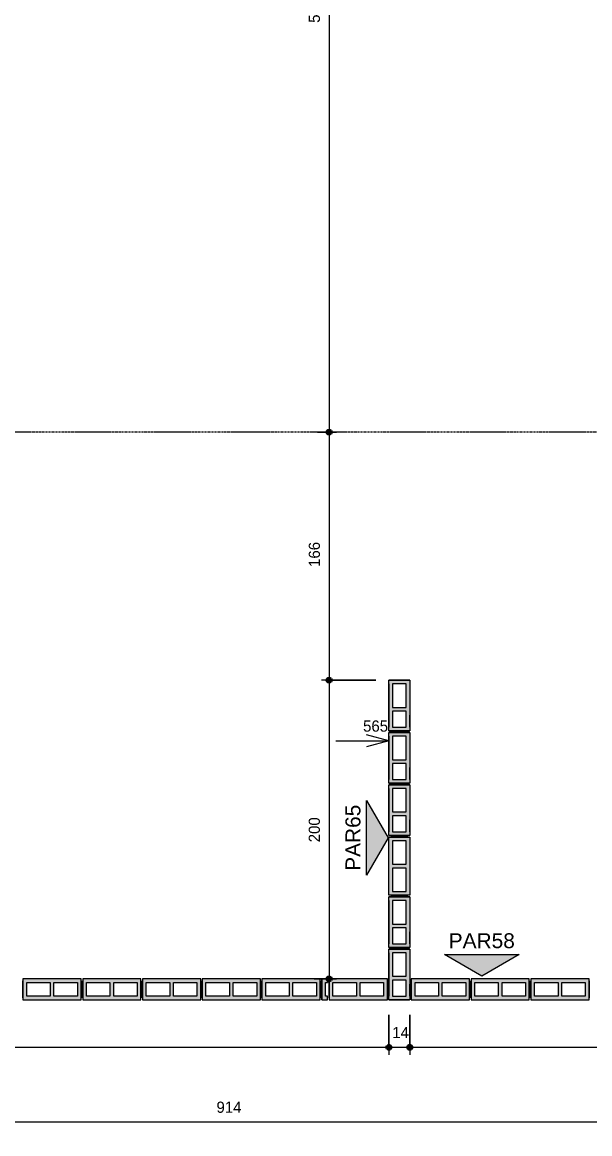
# Model space of a CAD drawing. Header units: centimetres. Extents: x 170 to 14001, y -2277 to 8860.
# Drawn here: x 13210 to 13590, y -599 to 145 of the extents above; entities that cross this region are included whole.
import ezdxf

# ---------------------------------------------------------------- set-up
doc = ezdxf.new("R2010")
doc.units = ezdxf.units.CM
doc.linetypes.add('Linha de eixo', pattern=[2.2225, 1.27, -0.3175, 0.3175, -0.3175])
for name, color, linetype, lineweight, true_color in [('A-ANNO-DIMS-1', 1, 'Continuous', 9, 0xff0000), ('G-ANNO-SYMB-1', 251, 'Continuous', 9, 0x646464), ('S-BEAM-3', 9, 'Continuous', 9, 0xc0c0c0), ('S-BEAM-7', 116, 'Continuous', 9, 0x008040), ('S-BEAM-8', 142, 'Continuous', 9, 0x0080c0)]:
    doc.layers.add(name, color=color, linetype=linetype, lineweight=lineweight, true_color=true_color)
for name, color, linetype, lineweight in [('A-ANNO-DIMS-50', 7, 'Continuous', 9), ('A-DETL-GENF', 7, 'Continuous', 9), ('G-ANNO-SYMB', 7, 'Continuous', 9), ('S-BEAM', 7, 'Continuous', 9), ('S-BEAM-2', 7, 'Continuous', 13), ('S-GRID-1', 7, 'Linha de eixo', 9)]:
    doc.layers.add(name, color=color, linetype=linetype, lineweight=lineweight)
doc.styles.add('Arial', font='arial.ttf', dxfattribs={"height": 10})
doc.styles.add('Bahnschrift_12', font='', dxfattribs={"height": 7.5})
doc.styles.get('Bahnschrift_12').set_extended_font_data('Bahnschrift')
doc.dimstyles.new('COTA_ACUMULADA', dxfattribs={"dimscale": 30.48, "dimtxt": 8.33133, "dimasz": 0.049213, "dimexe": 0, "dimexo": 0.0625, "dimgap": 0.131234, "dimtad": 0, "dimjust": 2, "dimdec": 0, "dimzin": 0, "dimdsep": 46, "dimtxsty": 'Bahnschrift_12', "dimblk1": 'NONE', "dimblk2": 'OPEN30', "dimsah": 1, "dimcen": 0.09, "dimse1": 1, "dimsd1": 1, "dimazin": 0, "dimtfac": 1, "dimtdec": 4, "dimtix": 1, "dimtmove": 2, "dimatfit": 3, "dimfxl": 0, "dimfxlon": 1, "dimtvp": 1, "dimtolj": 1, "dimtzin": 0, "dimarcsym": 2})
doc.dimstyles.new('Linear_-_2_mm_Arial', dxfattribs={"dimscale": 30.48, "dimtxt": 8.33133, "dimasz": 0.393701, "dimexe": 0.164042, "dimexo": 0.328084, "dimgap": 0.131234, "dimtad": 1, "dimdec": 0, "dimzin": 0, "dimdsep": 46, "dimtxsty": 'Bahnschrift_12', "dimblk1": 'DOTSMALL', "dimblk2": 'DOTSMALL', "dimsah": 1, "dimcen": 0.09, "dimdle": 0.164042, "dimazin": 0, "dimtfac": 1, "dimtdec": 4, "dimtix": 1, "dimtmove": 0, "dimatfit": 3, "dimfxl": 1, "dimtvp": 1, "dimtolj": 1, "dimtzin": 0, "dimarcsym": 2})

# ---------------------------------------------------------------- blocks, each defined once
blk = doc.blocks.new('LEONE - BLOCO 14X39X19 - LEONE - BLOCO 14X39X19-554799-COBERTURA - MODULAÇÃO 1ª FIADA')
at = {"layer": 'S-BEAM-3'}
h = blk.add_hatch(color=256, dxfattribs=at)
h.paths.add_polyline_path([(-13.95, -7), (19.5, -7), (19.5, 7), (-19.5, 7), (-19.5, -7)])
h.paths.add_polyline_path([(-13.95, -4.5), (-17, -4.5), (-17, 4.5), (-1.25, 4.5), (-1.25, -4.5)])
h.paths.add_polyline_path([(1.25, -4.5), (1.25, 4.5), (17, 4.5), (17, -4.5)])
at = {"layer": 'A-DETL-GENF'}
for p, q in [((19.5, 7), (-19.5, 7)), ((-19.5, 7), (-19.5, 0)), ((-19.5, 0), (-19.5, -7)), ((-17, -4.5), (-17, 4.5)), ((-17, 4.5), (-1.25, 4.5)), ((-1.25, 4.5), (-1.25, -4.5)), ((1.25, -4.5), (1.25, 4.5)), ((1.25, 4.5), (17, 4.5)), ((17, 4.5), (17, -4.5)), ((19.5, 0), (19.5, 7)), ((19.5, -7), (19.5, 0)), ((-19.5, -7), (19.5, -7)), ((-1.25, -4.5), (-17, -4.5)), ((17, -4.5), (1.25, -4.5))]:
    blk.add_line(p, q, dxfattribs=at)
at = {"layer": 'S-BEAM-2'}
for p, q in [((-19.5, 7), (-19.5, -7)), ((19.5, 7), (-19.5, 7)), ((-19.5, 7), (-19.5, -7)), ((-19.5, -5.75), (-19.5, 5.75)), ((19.5, -7), (19.5, 7)), ((19.5, -7), (19.5, 7)), ((19.5, 5.75), (19.5, -5.75)), ((-19.5, -7), (19.5, -7))]:
    blk.add_line(p, q, dxfattribs=at)
at = {"layer": 'S-BEAM-3'}
for p, q in [((-17, 4.5), (-1.25, 4.5)), ((-17, -4.5), (-17, 4.5)), ((-1.25, 4.5), (-1.25, -4.5)), ((1.25, 4.5), (17, 4.5)), ((1.25, -4.5), (1.25, 4.5)), ((17, 4.5), (17, -4.5)), ((-1.25, -4.5), (-17, -4.5)), ((17, -4.5), (1.25, -4.5))]:
    blk.add_line(p, q, dxfattribs=at)
blk = doc.blocks.new('LEONE - BLOCO 14X39X19 - LEONE - BLOCO 14X39X19-V1-COBERTURA - MODULAÇÃO 1ª FIADA')
at = {"layer": 'S-BEAM-3'}
h = blk.add_hatch(color=256, dxfattribs=at)
h.paths.add_polyline_path([(-19.5, -7), (19.5, -7), (19.5, 7), (-19.5, 7), (-19.5, -4.5)])
h.paths.add_polyline_path([(1.25, -4.5), (1.25, 4.5), (17, 4.5), (17, -4.5)])
h.paths.add_polyline_path([(-1.25, -4.5), (-17, -4.5), (-17, 4.5), (-1.25, 4.5), (-1.25, -4.16)])
at = {"layer": 'A-DETL-GENF'}
for p, q in [((19.5, 7), (-19.5, 7)), ((-19.5, 7), (-19.5, 0)), ((-19.5, 0), (-19.5, -7)), ((-17, -4.5), (-17, 4.5)), ((-17, 4.5), (-1.25, 4.5)), ((-1.25, 4.5), (-1.25, -4.5)), ((1.25, -4.5), (1.25, 4.5)), ((1.25, 4.5), (17, 4.5)), ((17, 4.5), (17, -4.5)), ((19.5, 0), (19.5, 7)), ((19.5, -7), (19.5, 0)), ((-19.5, -7), (19.5, -7)), ((-1.25, -4.5), (-17, -4.5)), ((17, -4.5), (1.25, -4.5))]:
    blk.add_line(p, q, dxfattribs=at)
at = {"layer": 'S-BEAM-2'}
for p, q in [((-19.5, 7), (-19.5, -7)), ((19.5, 7), (-19.5, 7)), ((-19.5, 7), (-19.5, -7)), ((-19.5, -5.75), (-19.5, 5.75)), ((19.5, -7), (19.5, 7)), ((19.5, -7), (19.5, 7)), ((19.5, 5.75), (19.5, -5.75)), ((-19.5, -7), (19.5, -7))]:
    blk.add_line(p, q, dxfattribs=at)
at = {"layer": 'S-BEAM-3'}
for p, q in [((-17, 4.5), (-1.25, 4.5)), ((-17, -4.5), (-17, 4.5)), ((-1.25, 4.5), (-1.25, -4.5)), ((1.25, 4.5), (17, 4.5)), ((1.25, -4.5), (1.25, 4.5)), ((17, 4.5), (17, -4.5)), ((-1.25, -4.5), (-17, -4.5)), ((17, -4.5), (1.25, -4.5))]:
    blk.add_line(p, q, dxfattribs=at)
blk = doc.blocks.new('LEONE - BLOCO 14x04x3 - LEONE - BLOCO 14x04x19 2-2788760-COBERTURA - MODULAÇÃO 1ª FIADA')
at = {"layer": 'S-BEAM-7'}
blk.add_hatch(color=256, dxfattribs=at).paths.add_polyline_path([(0, -7), (1.5, -7), (1.5, -4.5), (0, -4.5), (0, 4.5), (1.5, 4.5), (1.5, 7), (-2.5, 7), (-2.5, -7), (-0.57, -7)])
at = {"layer": 'A-DETL-GENF'}
for p, q in [((1.5, 7), (-2.5, 7)), ((-2.5, 7), (-2.5, 0)), ((-2.5, 0), (-2.5, -7)), ((0, 4.5), (1.5, 4.5)), ((0, -4.5), (0, 4.5)), ((1.5, 4.5), (1.5, 7)), ((-2.5, -7), (1.5, -7)), ((1.5, -4.5), (0, -4.5)), ((1.5, -7), (1.5, -4.5))]:
    blk.add_line(p, q, dxfattribs=at)
at = {"layer": 'S-BEAM-2'}
for p, q in [((1.5, 7), (-2.5, 7)), ((-2.5, -7), (-2.5, 7)), ((1.5, 7), (1.5, 4.5)), ((-2.5, -7), (1.5, -7)), ((1.5, -7), (1.5, -4.5))]:
    blk.add_line(p, q, dxfattribs=at)
at = {"layer": 'S-BEAM-3'}
for p, q in [((0, -4.5), (0, 4.5)), ((0, 4.5), (1.5, 4.5)), ((1.5, -4.5), (0, -4.5))]:
    blk.add_line(p, q, dxfattribs=at)
blk = doc.blocks.new('LEONE - BLOCO 14X39X19 - LEONE - BLOCO 14X39X19-V9-COBERTURA - MODULAÇÃO 1ª FIADA')
at = {"layer": 'S-BEAM-3'}
h = blk.add_hatch(color=256, dxfattribs=at)
h.paths.add_polyline_path([(19.5, -7), (19.5, 7), (-19.5, 7), (-19.5, -7)])
h.paths.add_polyline_path([(17, 2), (17, -4.5), (1.25, -4.5), (1.25, 4.5), (17, 4.5), (17, 2.6)])
h.paths.add_polyline_path([(-1.25, 4.5), (-1.25, -4.5), (-17, -4.5), (-17, 4.5)])
at = {"layer": 'A-DETL-GENF'}
for p, q in [((-19.5, 7), (19.5, 7)), ((-19.5, 0), (-19.5, 7)), ((-1.25, 4.5), (-17, 4.5)), ((-17, 4.5), (-17, -4.5)), ((-1.25, -4.5), (-1.25, 4.5)), ((1.25, 4.5), (1.25, -4.5)), ((17, 4.5), (1.25, 4.5)), ((17, -4.5), (17, 4.5)), ((19.5, 7), (19.5, 0)), ((-19.5, -7), (-19.5, 0)), ((19.5, -7), (-19.5, -7)), ((-17, -4.5), (-1.25, -4.5)), ((1.25, -4.5), (17, -4.5)), ((19.5, 0), (19.5, -7))]:
    blk.add_line(p, q, dxfattribs=at)
at = {"layer": 'S-BEAM-2'}
for p, q in [((-19.5, -7), (-19.5, 7)), ((-19.5, 7), (19.5, 7)), ((-19.5, -7), (-19.5, 7)), ((-19.5, 5.75), (-19.5, -5.75)), ((19.5, 7), (19.5, -7)), ((19.5, 7), (19.5, -7)), ((19.5, -5.75), (19.5, 5.75)), ((19.5, -7), (-19.5, -7))]:
    blk.add_line(p, q, dxfattribs=at)
at = {"layer": 'S-BEAM-3'}
for p, q in [((-1.25, 4.5), (-17, 4.5)), ((-17, 4.5), (-17, -4.5)), ((-1.25, -4.5), (-1.25, 4.5)), ((17, 4.5), (1.25, 4.5)), ((1.25, 4.5), (1.25, -4.5)), ((17, -4.5), (17, 4.5)), ((-17, -4.5), (-1.25, -4.5)), ((1.25, -4.5), (17, -4.5))]:
    blk.add_line(p, q, dxfattribs=at)
blk = doc.blocks.new('LEONE - BLOCO 14x34x5 - LEONE - BLOCO 14x34x19-V10-COBERTURA - MODULAÇÃO 1ª FIADA')
at = {"layer": 'S-BEAM-8'}
h = blk.add_hatch(color=256, dxfattribs=at)
h.paths.add_polyline_path([(-14.5, 4.5), (-14.5, -7), (19.5, -7), (19.5, 7), (-14.5, 7)])
h.paths.add_polyline_path([(-12, 2.6667), (-12, 4.5), (-1.25, 4.5), (-1.25, -4.5), (-12, -4.5)])
h.paths.add_polyline_path([(1.25, 4.5), (17, 4.5), (17, -4.5), (1.25, -4.5)])
at = {"layer": 'A-DETL-GENF'}
for p, q in [((-14.5, 7), (2.5, 7)), ((-14.5, 0), (-14.5, 7)), ((-12, 4.5), (-12, -4.5)), ((-1.25, 4.5), (-12, 4.5)), ((-1.25, -4.5), (-1.25, 4.5)), ((1.25, 4.5), (1.25, -4.5)), ((17, 4.5), (1.25, 4.5)), ((2.5, 7), (19.5, 7)), ((17, -4.5), (17, 4.5)), ((19.5, 7), (19.5, 0)), ((-14.5, -7), (-14.5, 0)), ((2.5, -7), (-14.5, -7)), ((-12, -4.5), (-1.25, -4.5)), ((1.25, -4.5), (17, -4.5)), ((19.5, -7), (2.5, -7)), ((19.5, 0), (19.5, -7))]:
    blk.add_line(p, q, dxfattribs=at)
at = {"layer": 'S-BEAM-2'}
for p, q in [((-14.5, -7), (-14.5, 7)), ((-14.5, 7), (19.5, 7)), ((-14.5, 7), (-14.5, -6.8804)), ((-14.5, -7), (-14.5, 7)), ((-14.5, -5.75), (-14.5, 5.75)), ((-14.5, 5.75), (-14.5, -5.75)), ((-12, 7), (-3.9375, 7)), ((-12, 7), (-3.9375, 7)), ((17, 7), (-12, 7)), ((19.5, 7), (19.5, -7)), ((19.5, -7), (19.5, 7)), ((19.5, 7), (19.5, -7)), ((19.5, 5.75), (19.5, -5.75)), ((19.5, -5.75), (19.5, 5.75)), ((19.5, -7), (-14.5, -7)), ((-12, -7), (-3.9375, -7)), ((-12, -7), (-3.9375, -7)), ((17, -7), (-12, -7))]:
    blk.add_line(p, q, dxfattribs=at)
at = {"layer": 'S-BEAM-3'}
for p, q in [((-1.25, 4.5), (-12, 4.5)), ((-12, 4.5), (-12, -4.5)), ((-1.25, -4.5), (-1.25, 4.5)), ((17, 4.5), (1.25, 4.5)), ((1.25, 4.5), (1.25, -4.5)), ((17, -4.5), (17, 4.5)), ((-12, -4.5), (-1.25, -4.5)), ((1.25, -4.5), (17, -4.5))]:
    blk.add_line(p, q, dxfattribs=at)
blk = doc.blocks.new('Elevação - Número de detalhe-142644-COBERTURA - MODULAÇÃO 1ª FIADA')
at = {"layer": 'G-ANNO-SYMB-1'}
blk.add_hatch(color=256, dxfattribs=at).paths.add_polyline_path([(0.5, 0), (-0.5, 0), (0, 0.289)])
at = {"layer": 'G-ANNO-SYMB'}
for p, q in [((0, 0.289), (-0.5, 0)), ((0.5, 0), (0, 0.289)), ((-0.5, 0), (0.5, 0))]:
    blk.add_line(p, q, dxfattribs=at)
blk = doc.blocks.new('DIMBLOCK32-COBERTURA - MODULAÇÃO 1ª FIADA')
at = {"layer": 'A-ANNO-DIMS-50', "lineweight": 35, "true_color": 0xff0000}
h = blk.add_hatch(color=1, dxfattribs=at)
edge = h.paths.add_edge_path()
edge.add_arc((12890.73, -541.56), 1.5, 0, 360)
h = blk.add_hatch(color=1, dxfattribs=at)
edge = h.paths.add_edge_path()
edge.add_arc((13455.73, -541.56), 1.5, 0, 360)
at = {"layer": 'A-ANNO-DIMS-50', "color": 1, "true_color": 0xff0000}
for p, q in [((13455.73, -519.76), (13455.73, -546.56)), ((13455.73, -541.56), (13455.73, -519.76)), ((12890.73, -549.44), (12890.73, -536.56)), ((12890.73, -541.56), (13455.73, -541.56)), ((12890.73, -541.56), (12890.73, -549.44))]:
    blk.add_line(p, q, dxfattribs=at)
at = {"layer": 'A-ANNO-DIMS-50', "color": 1, "lineweight": 35, "true_color": 0xff0000}
for centre in [(12890.73, -541.56), (13455.73, -541.56)]:
    blk.add_circle(centre, 1.5, dxfattribs=at)
at = {"layer": 'A-ANNO-DIMS-50', "color": 0, "insert": (13164.84, -527.92), "char_height": 7.5, "width": 20.1467, "attachment_point": 1, "line_spacing_factor": 1.009858, "style": 'Bahnschrift_12'}
blk.add_mtext('565', dxfattribs=at)
blk = doc.blocks.new('_DotSmall')
at = {"color": 0, "linetype": 'ByBlock', "const_width": 0.5}
blk.add_lwpolyline([(-0.0625, 0, 1), (0.0625, 0, 1)], format="xyb", close=True, dxfattribs=at)
blk = doc.blocks.new('DIMBLOCK33-COBERTURA - MODULAÇÃO 1ª FIADA')
at = {"layer": 'A-ANNO-DIMS-50', "lineweight": 35, "true_color": 0xff0000}
h = blk.add_hatch(color=1, dxfattribs=at)
edge = h.paths.add_edge_path()
edge.add_arc((13455.73, -541.56), 1.5, 0, 360)
h = blk.add_hatch(color=1, dxfattribs=at)
edge = h.paths.add_edge_path()
edge.add_arc((13469.73, -541.56), 1.5, 0, 360)
at = {"layer": 'A-ANNO-DIMS-50', "color": 1, "true_color": 0xff0000}
for p, q in [((13455.73, -519.76), (13455.73, -546.56)), ((13455.73, -541.56), (13455.73, -519.76)), ((13469.73, -519.76), (13469.73, -546.56)), ((13469.73, -541.56), (13469.73, -519.76)), ((13455.73, -541.56), (13469.73, -541.56))]:
    blk.add_line(p, q, dxfattribs=at)
at = {"layer": 'A-ANNO-DIMS-50', "color": 1, "lineweight": 35, "true_color": 0xff0000}
for centre in [(13455.73, -541.56), (13469.73, -541.56)]:
    blk.add_circle(centre, 1.5, dxfattribs=at)
at = {"layer": 'A-ANNO-DIMS-50', "color": 0, "insert": (13458, -527.92), "char_height": 7.5, "width": 11.3609, "attachment_point": 1, "line_spacing_factor": 1.009858, "style": 'Bahnschrift_12'}
blk.add_mtext('14', dxfattribs=at)
blk = doc.blocks.new('DIMBLOCK34-COBERTURA - MODULAÇÃO 1ª FIADA')
at = {"layer": 'A-ANNO-DIMS-50', "lineweight": 35, "true_color": 0xff0000}
h = blk.add_hatch(color=1, dxfattribs=at)
edge = h.paths.add_edge_path()
edge.add_arc((13469.73, -541.56), 1.5, 0, 360)
h = blk.add_hatch(color=1, dxfattribs=at)
edge = h.paths.add_edge_path()
edge.add_arc((13790.73, -541.56), 1.5, 0, 360)
at = {"layer": 'A-ANNO-DIMS-50', "color": 1, "true_color": 0xff0000}
for p, q in [((13790.73, -505.76), (13790.73, -546.56)), ((13790.73, -541.56), (13790.73, -505.76)), ((13469.73, -519.76), (13469.73, -546.56)), ((13469.73, -541.56), (13469.73, -519.76)), ((13469.73, -541.56), (13790.73, -541.56))]:
    blk.add_line(p, q, dxfattribs=at)
at = {"layer": 'A-ANNO-DIMS-50', "color": 1, "lineweight": 35, "true_color": 0xff0000}
for centre in [(13469.73, -541.56), (13790.73, -541.56)]:
    blk.add_circle(centre, 1.5, dxfattribs=at)
at = {"layer": 'A-ANNO-DIMS-50', "color": 0, "insert": (13622.97, -527.92), "char_height": 7.5, "width": 17.4201, "attachment_point": 1, "line_spacing_factor": 1.009858, "style": 'Bahnschrift_12'}
blk.add_mtext('321', dxfattribs=at)
blk = doc.blocks.new('DIMBLOCK38-COBERTURA - MODULAÇÃO 1ª FIADA')
at = {"layer": 'A-ANNO-DIMS-50', "lineweight": 35, "true_color": 0xff0000}
h = blk.add_hatch(color=1, dxfattribs=at)
edge = h.paths.add_edge_path()
edge.add_arc((12890.73, -591.56), 1.5, 0, 360)
h = blk.add_hatch(color=1, dxfattribs=at)
edge = h.paths.add_edge_path()
edge.add_arc((13804.73, -591.56), 1.5, 0, 360)
at = {"layer": 'A-ANNO-DIMS-50', "color": 1, "true_color": 0xff0000}
for p, q in [((13804.73, -519.76), (13804.73, -596.56)), ((13804.73, -591.56), (13804.73, -519.76)), ((12890.73, -599.44), (12890.73, -586.56)), ((12890.73, -591.56), (13809.73, -591.56)), ((12890.73, -591.56), (12890.73, -599.44))]:
    blk.add_line(p, q, dxfattribs=at)
at = {"layer": 'A-ANNO-DIMS-50', "color": 1, "lineweight": 35, "true_color": 0xff0000}
for centre in [(12890.73, -591.56), (13804.73, -591.56)]:
    blk.add_circle(centre, 1.5, dxfattribs=at)
at = {"layer": 'A-ANNO-DIMS-50', "color": 0, "insert": (13340.28, -577.92), "char_height": 7.5, "width": 17.8745, "attachment_point": 1, "line_spacing_factor": 1.009858, "style": 'Bahnschrift_12'}
blk.add_mtext('914', dxfattribs=at)
blk = doc.blocks.new('DIMBLOCK73-COBERTURA - MODULAÇÃO 1ª FIADA')
at = {"layer": 'A-ANNO-DIMS-50', "lineweight": 35, "true_color": 0xff0000}
h = blk.add_hatch(color=1, dxfattribs=at)
edge = h.paths.add_edge_path()
edge.add_arc((13415.7, 435.24), 1.5, 0, 360)
h = blk.add_hatch(color=1, dxfattribs=at)
edge = h.paths.add_edge_path()
edge.add_arc((13415.7, -129.76), 1.5, 0, 360)
at = {"layer": 'A-ANNO-DIMS-50', "color": 1, "true_color": 0xff0000}
for p, q in [((13407.82, 435.24), (13420.7, 435.24)), ((13415.7, 435.24), (13407.82, 435.24)), ((13415.7, 435.24), (13415.7, -129.76)), ((13407.82, -129.76), (13420.7, -129.76)), ((13415.7, -129.76), (13407.82, -129.76))]:
    blk.add_line(p, q, dxfattribs=at)
at = {"layer": 'A-ANNO-DIMS-50', "color": 1, "lineweight": 35, "true_color": 0xff0000}
for centre in [(13415.7, 435.24), (13415.7, -129.76)]:
    blk.add_circle(centre, 1.5, dxfattribs=at)
at = {"layer": 'A-ANNO-DIMS-50', "color": 0, "insert": (13402.05, 144.35), "char_height": 7.5, "width": 20.1467, "attachment_point": 1, "rotation": 90, "line_spacing_factor": 1.009858, "style": 'Bahnschrift_12'}
blk.add_mtext('565', dxfattribs=at)
blk = doc.blocks.new('DIMBLOCK74-COBERTURA - MODULAÇÃO 1ª FIADA')
at = {"layer": 'A-ANNO-DIMS-50', "lineweight": 35, "true_color": 0xff0000}
h = blk.add_hatch(color=1, dxfattribs=at)
edge = h.paths.add_edge_path()
edge.add_arc((13415.7, -129.76), 1.5, 0, 360)
h = blk.add_hatch(color=1, dxfattribs=at)
edge = h.paths.add_edge_path()
edge.add_arc((13415.7, -295.76), 1.5, 0, 360)
at = {"layer": 'A-ANNO-DIMS-50', "color": 1, "true_color": 0xff0000}
for p, q in [((13407.82, -129.76), (13420.7, -129.76)), ((13415.7, -129.76), (13407.82, -129.76)), ((13415.7, -129.76), (13415.7, -295.76)), ((13446.98, -295.76), (13410.7, -295.76)), ((13415.7, -295.76), (13446.98, -295.76))]:
    blk.add_line(p, q, dxfattribs=at)
at = {"layer": 'A-ANNO-DIMS-50', "color": 1, "lineweight": 35, "true_color": 0xff0000}
for centre in [(13415.7, -129.76), (13415.7, -295.76)]:
    blk.add_circle(centre, 1.5, dxfattribs=at)
at = {"layer": 'A-ANNO-DIMS-50', "color": 0, "insert": (13402.05, -219.95), "char_height": 7.5, "width": 17.2686, "attachment_point": 1, "rotation": 90, "line_spacing_factor": 1.009858, "style": 'Bahnschrift_12'}
blk.add_mtext('166', dxfattribs=at)
blk = doc.blocks.new('DIMBLOCK75-COBERTURA - MODULAÇÃO 1ª FIADA')
at = {"layer": 'A-ANNO-DIMS-50', "lineweight": 35, "true_color": 0xff0000}
h = blk.add_hatch(color=1, dxfattribs=at)
edge = h.paths.add_edge_path()
edge.add_arc((13415.7, -295.76), 1.5, 0, 360)
h = blk.add_hatch(color=1, dxfattribs=at)
edge = h.paths.add_edge_path()
edge.add_arc((13415.7, -495.76), 1.5, 0, 360)
at = {"layer": 'A-ANNO-DIMS-50', "color": 1, "true_color": 0xff0000}
for p, q in [((13446.98, -295.76), (13410.7, -295.76)), ((13415.7, -295.76), (13415.7, -500.76)), ((13415.7, -295.76), (13446.98, -295.76)), ((13405.73, -495.76), (13420.7, -495.76)), ((13415.7, -495.76), (13405.73, -495.76))]:
    blk.add_line(p, q, dxfattribs=at)
at = {"layer": 'A-ANNO-DIMS-50', "color": 1, "lineweight": 35, "true_color": 0xff0000}
for centre in [(13415.7, -295.76), (13415.7, -495.76)]:
    blk.add_circle(centre, 1.5, dxfattribs=at)
at = {"layer": 'A-ANNO-DIMS-50', "color": 0, "insert": (13402.05, -404.28), "char_height": 7.5, "width": 20.4496, "attachment_point": 1, "rotation": 90, "line_spacing_factor": 1.009858, "style": 'Bahnschrift_12'}
blk.add_mtext('200', dxfattribs=at)
blk = doc.blocks.new('DIMBLOCK97-COBERTURA - MODULAÇÃO 1ª FIADA')
at = {"layer": 'A-ANNO-DIMS-50', "color": 1, "true_color": 0xff0000}
for p, q in [((13740.73, 76.65), (13790.73, 76.65)), ((13790.73, 76.65), (13775.73, 80.67)), ((13790.73, 76.65), (13775.73, 72.63)), ((13790.73, 76.65), (13790.73, 76.65)), ((13790.73, 76.65), (13790.73, 76.65))]:
    blk.add_line(p, q, dxfattribs=at)
at = {"layer": 'A-ANNO-DIMS-50', "color": 0, "insert": (13773.19, 90.3), "char_height": 7.5, "width": 20.4496, "attachment_point": 1, "line_spacing_factor": 1.009858, "style": 'Bahnschrift_12'}
blk.add_mtext('900', dxfattribs=at)
blk = doc.blocks.new('_None')
blk = doc.blocks.new('_Open30')
at = {"color": 0, "linetype": 'ByBlock', "lineweight": -2}
for p, q in [((-1, 0.27), (0, 0)), ((0, 0), (-1, -0.27)), ((0, 0), (-1, 0))]:
    blk.add_line(p, q, dxfattribs=at)
blk = doc.blocks.new('DIMBLOCK117-COBERTURA - MODULAÇÃO 1ª FIADA')
at = {"layer": 'A-ANNO-DIMS-50', "color": 1, "true_color": 0xff0000}
for p, q in [((13455.73, -336.38), (13440.73, -332.36)), ((13420.28, -336.38), (13455.73, -336.38)), ((13455.73, -336.38), (13440.73, -340.4)), ((13455.73, -336.38), (13455.73, -336.38)), ((13455.73, -336.38), (13455.73, -336.38))]:
    blk.add_line(p, q, dxfattribs=at)
at = {"layer": 'A-ANNO-DIMS-50', "color": 0, "insert": (13438.44, -322.73), "char_height": 7.5, "width": 20.1467, "attachment_point": 1, "line_spacing_factor": 1.009858, "style": 'Bahnschrift_12'}
blk.add_mtext('565', dxfattribs=at)
blk = doc.blocks.new('DIMBLOCK118-COBERTURA - MODULAÇÃO 1ª FIADA')
at = {"layer": 'A-ANNO-DIMS-50', "color": 1, "true_color": 0xff0000}
for p, q in [((13790.73, -336.38), (13775.73, -332.36)), ((13740.73, -336.38), (13790.73, -336.38)), ((13790.73, -336.38), (13775.73, -340.4)), ((13790.73, -336.38), (13790.73, -336.38)), ((13790.73, -336.38), (13790.73, -336.38))]:
    blk.add_line(p, q, dxfattribs=at)
at = {"layer": 'A-ANNO-DIMS-50', "color": 0, "insert": (13773.19, -322.73), "char_height": 7.5, "width": 20.4496, "attachment_point": 1, "line_spacing_factor": 1.009858, "style": 'Bahnschrift_12'}
blk.add_mtext('900', dxfattribs=at)

msp = doc.modelspace()

# ---------------------------------------------------------------- linework, layer by layer
at = {"layer": 'S-GRID-1'}
msp.add_line((13936, -129.76), (10926.69, -129.76), dxfattribs=at)

# ---------------------------------------------------------------- block references
at = {"layer": 'G-ANNO-SYMB', "extrusion": (0, 0, -1), "xscale": 49.99999999999998, "yscale": 49.99999999999998, "zscale": 49.99999999999998}
for p, rotation in [((-13440.85, -401.32), 90.00000000000038), ((-13517.87, -479.37), 180)]:
    msp.add_blockref('Elevação - Número de detalhe-142644-COBERTURA - MODULAÇÃO 1ª FIADA', p, dxfattribs=dict(at, rotation=rotation))
at = {"layer": 'S-BEAM'}
for name, p, rotation in [('LEONE - BLOCO 14x34x5 - LEONE - BLOCO 14x34x19-V10-COBERTURA - MODULAÇÃO 1ª FIADA', (13462.73, -315.26), 90.00000000000072), ('LEONE - BLOCO 14x34x5 - LEONE - BLOCO 14x34x19-V10-COBERTURA - MODULAÇÃO 1ª FIADA', (13462.73, -350.26), 90.00000000000072), ('LEONE - BLOCO 14x34x5 - LEONE - BLOCO 14x34x19-V10-COBERTURA - MODULAÇÃO 1ª FIADA', (13462.73, -385.26), 90.00000000000072), ('LEONE - BLOCO 14X39X19 - LEONE - BLOCO 14X39X19-V9-COBERTURA - MODULAÇÃO 1ª FIADA', (13462.73, -420.26), 270.0000000000005), ('LEONE - BLOCO 14x34x5 - LEONE - BLOCO 14x34x19-V10-COBERTURA - MODULAÇÃO 1ª FIADA', (13462.73, -460.26), 90.00000000000036), ('LEONE - BLOCO 14x34x5 - LEONE - BLOCO 14x34x19-V10-COBERTURA - MODULAÇÃO 1ª FIADA', (13462.73, -495.26), 90.00000000000036)]:
    msp.add_blockref(name, p, dxfattribs=dict(at, rotation=rotation))
for name, p in [('LEONE - BLOCO 14X39X19 - LEONE - BLOCO 14X39X19-554799-COBERTURA - MODULAÇÃO 1ª FIADA', (13230.23, -502.76)), ('LEONE - BLOCO 14X39X19 - LEONE - BLOCO 14X39X19-V1-COBERTURA - MODULAÇÃO 1ª FIADA', (13270.23, -502.76)), ('LEONE - BLOCO 14X39X19 - LEONE - BLOCO 14X39X19-V1-COBERTURA - MODULAÇÃO 1ª FIADA', (13310.23, -502.76)), ('LEONE - BLOCO 14X39X19 - LEONE - BLOCO 14X39X19-V1-COBERTURA - MODULAÇÃO 1ª FIADA', (13350.23, -502.76)), ('LEONE - BLOCO 14X39X19 - LEONE - BLOCO 14X39X19-V1-COBERTURA - MODULAÇÃO 1ª FIADA', (13390.23, -502.76)), ('LEONE - BLOCO 14x04x3 - LEONE - BLOCO 14x04x19 2-2788760-COBERTURA - MODULAÇÃO 1ª FIADA', (13413.23, -502.76)), ('LEONE - BLOCO 14X39X19 - LEONE - BLOCO 14X39X19-V1-COBERTURA - MODULAÇÃO 1ª FIADA', (13435.23, -502.76)), ('LEONE - BLOCO 14X39X19 - LEONE - BLOCO 14X39X19-554799-COBERTURA - MODULAÇÃO 1ª FIADA', (13490.23, -502.76)), ('LEONE - BLOCO 14X39X19 - LEONE - BLOCO 14X39X19-V1-COBERTURA - MODULAÇÃO 1ª FIADA', (13530.23, -502.76)), ('LEONE - BLOCO 14X39X19 - LEONE - BLOCO 14X39X19-V1-COBERTURA - MODULAÇÃO 1ª FIADA', (13570.23, -502.76))]:
    msp.add_blockref(name, p, dxfattribs=at)

# ---------------------------------------------------------------- texts
at = {"layer": 'G-ANNO-SYMB', "insert": (13426.66, -423.39), "char_height": 10, "width": 54.9156, "attachment_point": 1, "rotation": 90, "style": 'Arial'}
msp.add_mtext('PAR65', dxfattribs=at)
at = {"layer": 'G-ANNO-SYMB', "insert": (13495.8, -465.18), "char_height": 10, "width": 54.9156, "attachment_point": 1, "style": 'Arial'}
msp.add_mtext('PAR58', dxfattribs=at)

# ---------------------------------------------------------------- dimensions: what is measured, and where the dimension line sits
at = {"layer": 'A-ANNO-DIMS-1'}
for base, p1, p2, override, picture, middle in [((13415.7, -129.76), (13417.82, 435.24), (13417.82, -129.76), {"dimpost": '<>', "dimfxl": 565}, 'DIMBLOCK73-COBERTURA - MODULAÇÃO 1ª FIADA', (13407.91, 152.74)), ((13415.7, -295.76), (13417.82, -129.76), (13456.98, -295.76), {"dimpost": '<>', "dimfxl": 170.557167}, 'DIMBLOCK74-COBERTURA - MODULAÇÃO 1ª FIADA', (13407.91, -212.76)), ((13415.7, -495.76), (13456.98, -295.76), (13415.73, -495.76), {"dimpost": '<>', "dimfxl": 204.209604}, 'DIMBLOCK75-COBERTURA - MODULAÇÃO 1ª FIADA', (13407.86, -395.76))]:
    dim = msp.add_linear_dim(base=base, p1=p1, p2=p2, angle=90, dimstyle='Linear_-_2_mm_Arial', override=override, dxfattribs=at)
    dim.commit()
    dim.dimension.update_dxf_attribs({"geometry": picture, "text_midpoint": middle})
for base, p1, p2, override, picture, middle in [((13790.73, 76.65), (12890.73, 76.65), (13790.73, 76.65), {"dimpost": '<>', "dimfxl": 900}, 'DIMBLOCK97-COBERTURA - MODULAÇÃO 1ª FIADA', (13783.41, 85.3)), ((13455.73, -336.38), (12890.73, -336.38), (13455.73, -336.38), {"dimpost": '<>', "dimfxl": 565}, 'DIMBLOCK117-COBERTURA - MODULAÇÃO 1ª FIADA', (13448.52, -327.73)), ((13790.73, -336.38), (12890.73, -336.38), (13790.73, -336.38), {"dimpost": '<>', "dimfxl": 900}, 'DIMBLOCK118-COBERTURA - MODULAÇÃO 1ª FIADA', (13783.41, -327.73))]:
    dim = msp.add_linear_dim(base=base, p1=p1, p2=p2, dimstyle='COTA_ACUMULADA', override=override, dxfattribs=at)
    dim.commit()
    dim.dimension.update_dxf_attribs({"geometry": picture, "text_midpoint": middle, "dimtype": 160})
for base, p1, p2, override, picture, middle in [((13790.73, -541.56), (13469.73, -509.76), (13790.73, -495.76), {"dimpost": '<>', "dimfxl": 321.305151}, 'DIMBLOCK34-COBERTURA - MODULAÇÃO 1ª FIADA', (13630.23, -533.73)), ((13455.73, -541.56), (12890.73, -539.44), (13455.73, -509.76), {"dimpost": '<>', "dimfxl": 565.779194}, 'DIMBLOCK32-COBERTURA - MODULAÇÃO 1ª FIADA', (13173.23, -533.77)), ((13804.73, -591.56), (12890.73, -589.44), (13804.73, -509.76), {"dimpost": '<>', "dimfxl": 917.466851}, 'DIMBLOCK38-COBERTURA - MODULAÇÃO 1ª FIADA', (13347.73, -583.77)), ((13469.73, -541.56), (13455.73, -509.76), (13469.73, -509.76), {"dimpost": '<>', "dimfxl": 14}, 'DIMBLOCK33-COBERTURA - MODULAÇÃO 1ª FIADA', (13462.73, -533.81))]:
    dim = msp.add_linear_dim(base=base, p1=p1, p2=p2, dimstyle='Linear_-_2_mm_Arial', override=override, dxfattribs=at)
    dim.commit()
    dim.dimension.update_dxf_attribs({"geometry": picture, "text_midpoint": middle})

doc.saveas('drawing.dxf')
